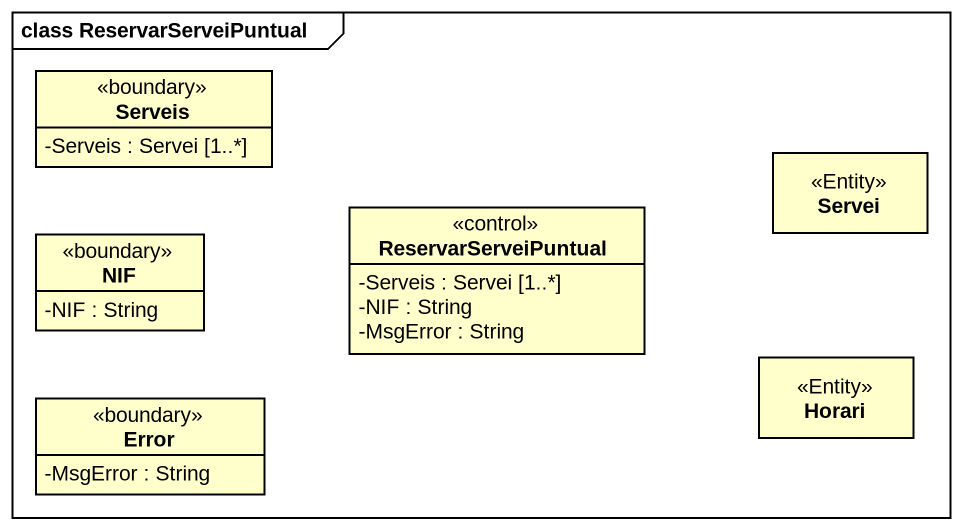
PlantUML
@startuml
mainframe class ReservarServeiPuntual
hide circle
hide empty members
skinparam classAttributeIconSize 0
class Serveis <<boundary>> {
  -Serveis : Servei [1..*]
}
class Servei <<Entity>>
class NIF <<boundary>> {
  -NIF : String
}
class ReservarServeiPuntual <<control>> {
  -Serveis : Servei [1..*]
  -NIF : String
  -MsgError : String
}
class Error <<boundary>> {
  -MsgError : String
}
class Horari <<Entity>>
@enduml
